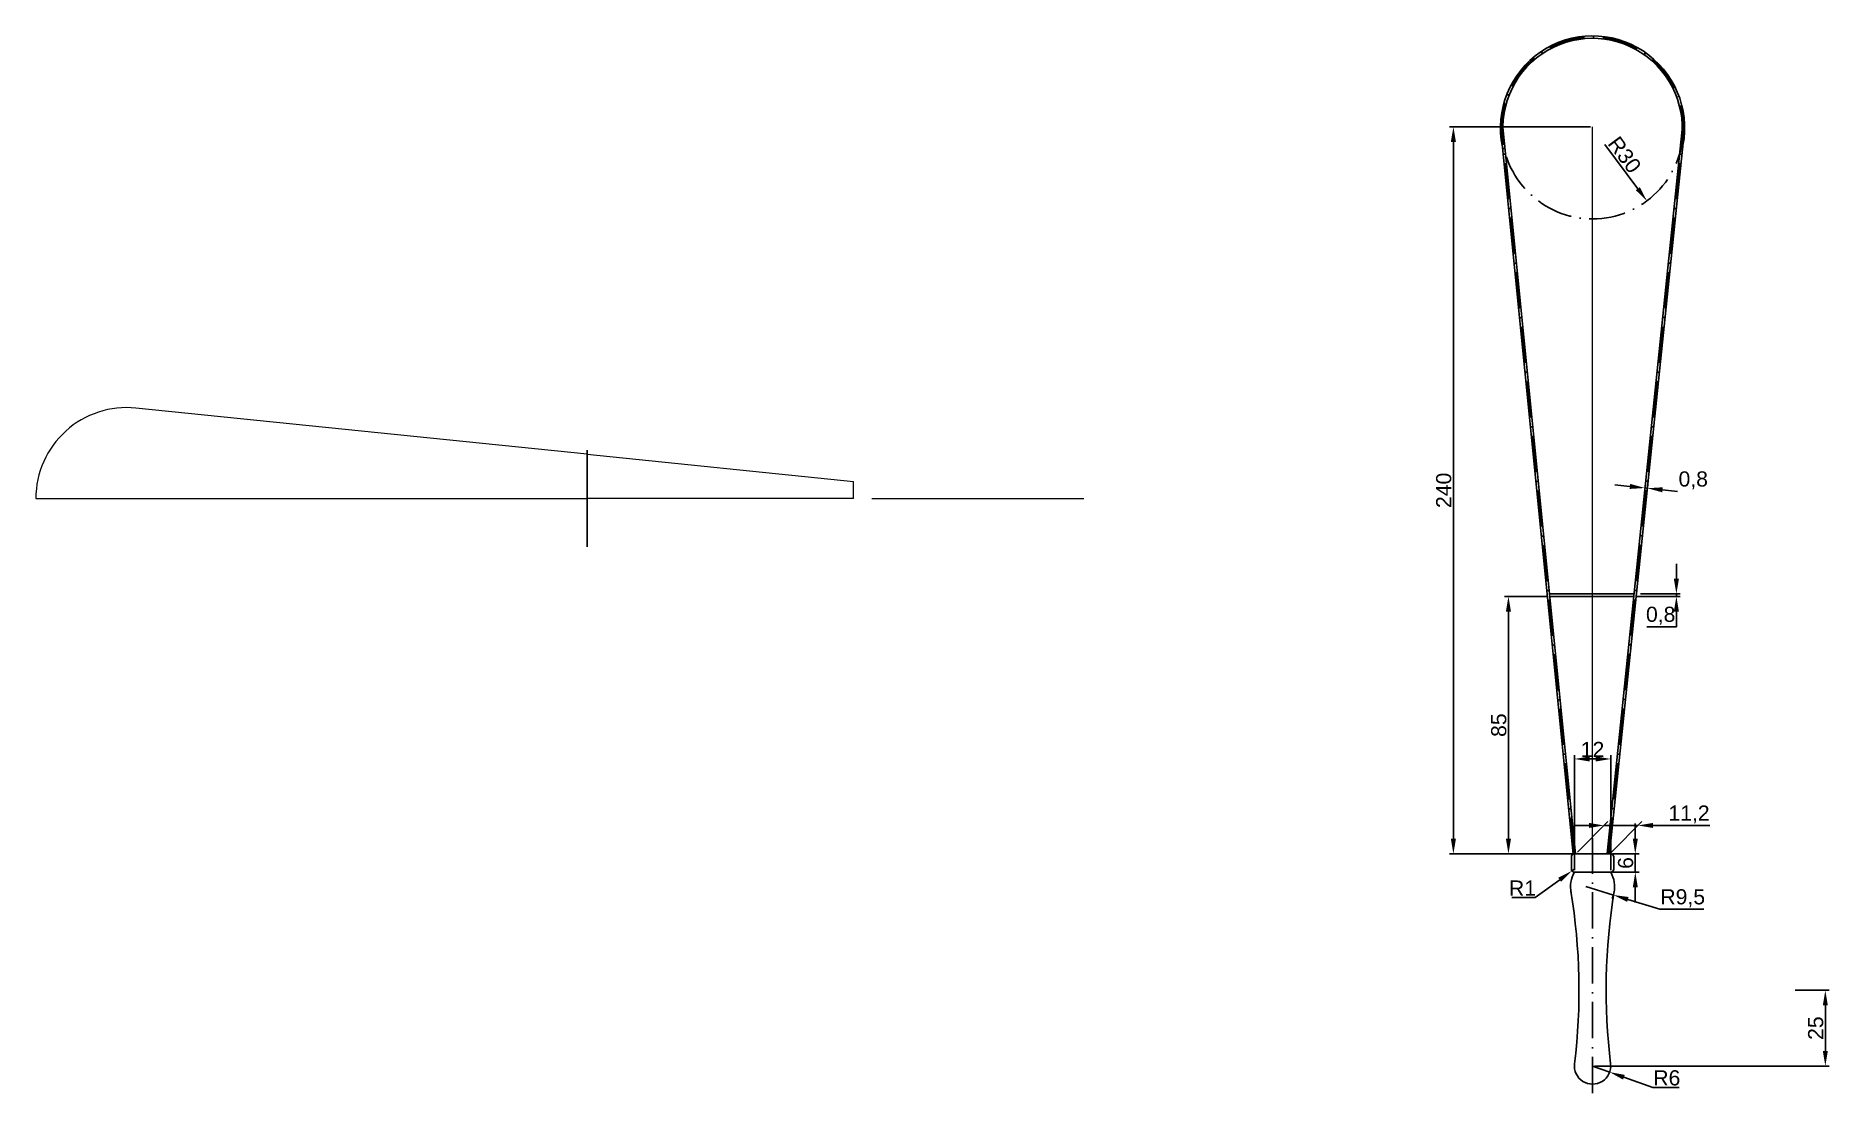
# Model space of a CAD drawing. Header units: inches. Extents: x -499 to 93, y 2 to 351.
import ezdxf

# ---------------------------------------------------------------- set-up
doc = ezdxf.new("R2010")
doc.units = ezdxf.units.IN
doc.header["$MEASUREMENT"] = 0
doc.linetypes.add('ACAD_ISO10W100', pattern=[18, 12, -3, 0, -3])
doc.layers.add('contorno', color=7, linetype='Continuous', lineweight=30)
doc.layers.add('cotas', color=7, linetype='Continuous', lineweight=0)
doc.layers.add('ejes', color=7, linetype='ACAD_ISO10W100')
doc.styles.get("Standard").update_dxf_attribs({"font": 'ARIAL.TTF'})
doc.dimstyles.new('ISO-25', dxfattribs={"dimtxt": 5, "dimasz": 5, "dimexe": 1.25, "dimexo": 0.625, "dimtad": 1, "dimtoh": 1, "dimtxsty": 'Standard', "dimcen": 5, "dimadec": 0, "dimazin": 0, "dimtfac": 1, "dimtmove": 0, "dimatfit": 3, "dimfxl": 1, "dimarcsym": 0})

# ---------------------------------------------------------------- blocks, each defined once
blk = doc.blocks.new('*D13')
at = {"layer": 'cotas', "color": 0, "lineweight": -2}
for p, q in [((15.35, 11.02), (21, 9)), ((35.22, 3.9), (25.7, 7.31)), ((43.9, 3.9), (35.22, 3.9))]:
    blk.add_line(p, q, dxfattribs=at)
at = {"layer": 'cotas', "color": 0}
blk.add_solid([(25.98, 8.09), (25.42, 6.53), (21, 9)], dxfattribs=at)
at = {"layer": 'Defpoints', "color": 0}
for p in [(15.35, 11.02), (21, 9)]:
    blk.add_point(p, dxfattribs=at)
at = {"layer": 'cotas', "color": 0, "insert": (39.87, 7.08), "char_height": 5, "attachment_point": 5}
blk.add_mtext('R6', dxfattribs=at)
blk = doc.blocks.new('*D14')
at = {"layer": 'cotas', "color": 0, "lineweight": -2}
for p, q in [((82.25, 36.02), (93.47, 36.02)), ((92.22, 16.02), (92.22, 31.02)), ((15.97, 11.02), (93.47, 11.02))]:
    blk.add_line(p, q, dxfattribs=at)
at = {"layer": 'cotas', "color": 0}
for points in [[(91.39, 31.02), (93.05, 31.02), (92.22, 36.02)], [(91.39, 16.02), (93.05, 16.02), (92.22, 11.02)]]:
    blk.add_solid(points, dxfattribs=at)
at = {"layer": 'Defpoints', "color": 0}
for p in [(81.62, 36.02), (92.22, 36.02), (15.35, 11.02)]:
    blk.add_point(p, dxfattribs=at)
at = {"layer": 'cotas', "color": 0, "insert": (89.04, 23.52), "char_height": 5, "attachment_point": 5, "rotation": 90}
blk.add_mtext('25', dxfattribs=at)
blk = doc.blocks.new('*D15')
at = {"layer": 'cotas', "color": 0, "lineweight": -2}
for p, q in [((13.14, 70.24), (22.22, 67.46)), ((37.53, 62.78), (27.01, 66)), ((52.08, 62.78), (37.53, 62.78))]:
    blk.add_line(p, q, dxfattribs=at)
blk.add_arc((13.14, 70.24), 9.5, 335.45072, 343.39853, dxfattribs=at)
at = {"layer": 'cotas', "color": 0}
blk.add_solid([(27.25, 66.8), (26.76, 65.2), (22.22, 67.46)], dxfattribs=at)
at = {"layer": 'Defpoints', "color": 0}
for p in [(13.14, 70.24), (22.22, 67.46)]:
    blk.add_point(p, dxfattribs=at)
at = {"layer": 'cotas', "color": 0, "insert": (45.12, 66.41), "char_height": 5, "attachment_point": 5}
blk.add_mtext('R9,5', dxfattribs=at)
blk = doc.blocks.new('*D16')
at = {"layer": 'cotas', "color": 0, "lineweight": -2}
for p, q in [((9.35, 75.65), (9.35, 113.61)), ((21.35, 75.65), (21.35, 113.61)), ((14.35, 112.36), (16.35, 112.36))]:
    blk.add_line(p, q, dxfattribs=at)
at = {"layer": 'cotas', "color": 0}
for points in [[(14.35, 113.19), (14.35, 111.53), (9.35, 112.36)], [(16.35, 113.19), (16.35, 111.53), (21.35, 112.36)]]:
    blk.add_solid(points, dxfattribs=at)
at = {"layer": 'Defpoints', "color": 0}
for p in [(21.35, 112.36), (9.35, 75.02), (21.35, 75.02)]:
    blk.add_point(p, dxfattribs=at)
at = {"layer": 'cotas', "color": 0, "insert": (15.35, 115.5), "char_height": 5, "attachment_point": 5}
blk.add_mtext('12', dxfattribs=at)
blk = doc.blocks.new('*D17')
at = {"layer": 'cotas', "color": 0, "lineweight": -2}
for p, q in [((29.46, 86.02), (29.46, 91.02)), ((21.97, 81.02), (30.71, 81.02)), ((29.46, 81.02), (29.46, 75.02)), ((21.97, 75.02), (30.71, 75.02)), ((29.46, 70.02), (29.46, 65.02))]:
    blk.add_line(p, q, dxfattribs=at)
at = {"layer": 'cotas', "color": 0}
for points in [[(28.63, 86.02), (30.29, 86.02), (29.46, 81.02)], [(28.63, 70.02), (30.29, 70.02), (29.46, 75.02)]]:
    blk.add_solid(points, dxfattribs=at)
at = {"layer": 'Defpoints', "color": 0}
for p in [(21.35, 81.02), (21.35, 75.02), (29.46, 75.02)]:
    blk.add_point(p, dxfattribs=at)
at = {"layer": 'cotas', "color": 0, "insert": (26.28, 78.02), "char_height": 5, "attachment_point": 5, "rotation": 90}
blk.add_mtext('6', dxfattribs=at)
blk = doc.blocks.new('*D18')
at = {"layer": 'cotas', "color": 0, "lineweight": -2}
for p, q in [((-3.62, 66.62), (4.49, 72.5)), ((9.35, 76.02), (8.54, 75.44)), ((-11.34, 66.62), (-3.62, 66.62))]:
    blk.add_line(p, q, dxfattribs=at)
at = {"layer": 'cotas', "color": 0}
blk.add_solid([(4, 73.18), (4.98, 71.83), (8.54, 75.44)], dxfattribs=at)
at = {"layer": 'Defpoints', "color": 0}
for p in [(8.54, 75.44), (9.35, 76.02)]:
    blk.add_point(p, dxfattribs=at)
at = {"layer": 'cotas', "color": 0, "insert": (-7.79, 69.75), "char_height": 5, "attachment_point": 5}
blk.add_mtext('R1', dxfattribs=at)
blk = doc.blocks.new('*D21')
at = {"layer": 'cotas', "color": 0, "lineweight": -2}
for p, q in [((14.72, 321.02), (-31.85, 321.02)), ((-30.6, 86.02), (-30.6, 316.02)), ((9.12, 81.02), (-31.85, 81.02))]:
    blk.add_line(p, q, dxfattribs=at)
at = {"layer": 'cotas', "color": 0}
for points in [[(-31.44, 316.02), (-29.77, 316.02), (-30.6, 321.02)], [(-31.44, 86.02), (-29.77, 86.02), (-30.6, 81.02)]]:
    blk.add_solid(points, dxfattribs=at)
at = {"layer": 'Defpoints', "color": 0}
for p in [(-30.6, 321.02), (15.35, 321.02), (9.75, 81.02)]:
    blk.add_point(p, dxfattribs=at)
at = {"layer": 'cotas', "color": 0, "insert": (-33.78, 201.02), "char_height": 5, "attachment_point": 5, "rotation": 90}
blk.add_mtext('240', dxfattribs=at)
blk = doc.blocks.new('*D22')
at = {"layer": 'cotas', "color": 0, "lineweight": -2}
for p, q in [((14.15, 90.42), (9.15, 90.42)), ((10.37, 81.65), (20.4, 91.67)), ((19.15, 90.42), (30.35, 90.42)), ((21.57, 81.65), (31.6, 91.67)), ((35.35, 90.42), (54.06, 90.42))]:
    blk.add_line(p, q, dxfattribs=at)
at = {"layer": 'cotas', "color": 0}
for points in [[(14.15, 91.26), (14.15, 89.59), (19.15, 90.42)], [(35.35, 91.26), (35.35, 89.59), (30.35, 90.42)]]:
    blk.add_solid(points, dxfattribs=at)
at = {"layer": 'Defpoints', "color": 0}
for p in [(30.35, 90.42), (9.75, 81.02), (20.95, 81.02)]:
    blk.add_point(p, dxfattribs=at)
at = {"layer": 'cotas', "color": 0, "insert": (47.21, 94.05), "char_height": 5, "attachment_point": 5}
blk.add_mtext('11,2', dxfattribs=at)
blk = doc.blocks.new('*D24')
at = {"color": 0, "lineweight": -2}
for p, q in [((43.03, 171.82), (43.03, 176.82)), ((29.99, 166.02), (44.28, 166.02)), ((31.22, 166.82), (44.28, 166.82)), ((43.03, 166.82), (43.03, 166.02)), ((43.03, 161.02), (43.03, 156.02)), ((43.03, 156.02), (33.29, 156.02))]:
    blk.add_line(p, q, dxfattribs=at)
at = {"color": 0}
for points in [[(42.2, 171.82), (43.86, 171.82), (43.03, 166.82)], [(42.2, 161.02), (43.86, 161.02), (43.03, 166.02)]]:
    blk.add_solid(points, dxfattribs=at)
at = {"layer": 'Defpoints', "color": 0}
for p in [(29.36, 166.02), (30.6, 166.82), (43.03, 166.02)]:
    blk.add_point(p, dxfattribs=at)
at = {"color": 0, "insert": (37.85, 159.65), "char_height": 5, "attachment_point": 5}
blk.add_mtext('0,8', dxfattribs=at)
blk = doc.blocks.new('*D25')
at = {"color": 0, "lineweight": -2}
for p, q in [((0.62, 166.02), (-13.68, 166.02)), ((-12.43, 161.02), (-12.43, 86.02)), ((8.72, 81.02), (-13.68, 81.02))]:
    blk.add_line(p, q, dxfattribs=at)
at = {"color": 0}
for points in [[(-13.26, 161.02), (-11.59, 161.02), (-12.43, 166.02)], [(-13.26, 86.02), (-11.59, 86.02), (-12.43, 81.02)]]:
    blk.add_solid(points, dxfattribs=at)
at = {"layer": 'Defpoints', "color": 0}
for p in [(1.24, 166.02), (-12.43, 81.02), (9.35, 81.02)]:
    blk.add_point(p, dxfattribs=at)
at = {"color": 0, "insert": (-15.6, 123.52), "char_height": 5, "attachment_point": 5, "rotation": 90}
blk.add_mtext('85', dxfattribs=at)
blk = doc.blocks.new('*D26')
at = {"color": 0, "lineweight": -2}
blk.add_line((19.43, 315.16), (30.3, 300.59), dxfattribs=at)
at = {"color": 0}
blk.add_solid([(30.96, 301.08), (29.63, 300.09), (33.29, 296.58)], dxfattribs=at)
at = {"layer": 'Defpoints', "color": 0}
for p in [(15.35, 320.62), (33.29, 296.58)]:
    blk.add_point(p, dxfattribs=at)
at = {"color": 0, "insert": (25.92, 311.78), "char_height": 5, "attachment_point": 5, "rotation": 306.72052}
blk.add_mtext('R30', dxfattribs=at)
blk = doc.blocks.new('*D28')
at = {"color": 0, "lineweight": -2}
for p, q in [((27.7, 202.32), (22.73, 202.83)), ((32.51, 200.2), (32.8, 203.05)), ((32.67, 201.8), (33.47, 201.72)), ((33.3, 200.11), (33.6, 202.96)), ((38.44, 201.2), (43.42, 200.69))]:
    blk.add_line(p, q, dxfattribs=at)
at = {"color": 0}
for points in [[(27.79, 203.15), (27.61, 201.49), (32.67, 201.8)], [(38.53, 202.03), (38.36, 200.38), (33.47, 201.72)]]:
    blk.add_solid(points, dxfattribs=at)
at = {"layer": 'Defpoints', "color": 0}
for p in [(33.47, 201.72), (32.44, 199.58), (33.24, 199.49)]:
    blk.add_point(p, dxfattribs=at)
at = {"color": 0, "insert": (48.6, 204.32), "char_height": 5, "attachment_point": 5}
blk.add_mtext('0,8', dxfattribs=at)

msp = doc.modelspace()

# ---------------------------------------------------------------- linework, layer by layer
at = {"layer": 'contorno'}
for p, q in [((8.953, 80.938), (-15.049, 320.765)), ((9.749, 81.018), (-14.253, 320.845)), ((20.154, 81.112), (44.946, 320.12)), ((20.949, 81.03), (45.742, 320.038)), ((1.162, 166.824), (29.044, 166.824)), ((1.242, 166.024), (28.961, 166.024)), ((8.349, 76.024), (8.349, 80.024)), ((8.349, 76.024), (8.349, 80.024)), ((15.349, 81.024), (9.349, 81.024)), ((15.349, 81.024), (21.349, 81.024)), ((22.349, 76.024), (22.349, 80.024)), ((15.349, 75.024), (9.349, 75.024)), ((15.349, 75.024), (10.349, 75.024)), ((15.349, 75.024), (10.349, 75.024)), ((15.349, 75.024), (10.349, 75.024)), ((15.349, 75.024), (20.349, 75.024)), ((15.349, 75.024), (21.349, 75.024))]:
    msp.add_line(p, q, dxfattribs=at)
for centre, radius, start, end in [((15.349, 320.624), 30.4, 349.229074, 191.735906), ((15.349, 320.624), 29.6, 349.163947, 191.816801), ((9.349, 80.024), 1, 90, 180), ((9.349, 80.024), 1, 90, 180), ((21.349, 80.024), 1, 0, 90), ((17.558, 70.243), 9.5, 149.782508, 192.832013), ((9.349, 76.024), 1, 180, 270), ((9.349, 76.024), 1, 180, 270), ((21.349, 76.024), 1, 270, 0), ((13.14, 70.243), 9.5, 347.167987, 30.217492), ((-189.129, 36.024), 200, 353.029447, 9.400559), ((219.826, 36.024), 200, 170.599441, 186.970553), ((15.349, 11.024), 6, 173.029447, 6.970553)]:
    msp.add_arc(centre, radius, start, end, dxfattribs=at)
at = {"layer": 'cotas'}
for p, q in [((15.349, 81.024), (15.349, 321.024)), ((-316.691, 212.937), (-228.691, 203.933)), ((-316.691, 183.729), (-316.691, 212.937)), ((-228.691, 198.333), (-228.691, 203.933)), ((-498.691, 198.333), (-316.691, 198.333)), ((-228.691, 198.333), (-316.691, 198.333)), ((15.349, 81.024), (15.349, 166.024))]:
    msp.add_line(p, q, dxfattribs=at)
at = {"layer": 'cotas', "extrusion": (0, -1, 0)}
for p, q in [((-228.691, 198.333, -6), (-228.691, 198.333, 6)), ((-222.691, 198.333), (-152.691, 198.333)), ((-222.691, 198.333), (-152.691, 198.333))]:
    msp.add_line(p, q, dxfattribs=at)
at = {"layer": 'cotas'}
msp.add_lwpolyline([(-316.691, 212.937), (-465.637, 228.178, 0.4444036), (-498.691, 198.333)], format="xyb", dxfattribs=at)
at = {"layer": 'cotas', "extrusion": (-1, 0, 6.12303e-17)}
msp.add_circle((-198.333, 0, 316.691), 16, dxfattribs=at)
at = {"layer": 'ejes'}
for p, q in [((9.351, 80.978), (-14.651, 320.805)), ((20.551, 81.071), (45.344, 320.079)), ((15.349, 2.071), (15.349, 86.254))]:
    msp.add_line(p, q, dxfattribs=at)
msp.add_circle((15.349, 320.624), 30, dxfattribs=at)

# ---------------------------------------------------------------- dimensions: what is measured, and where the dimension line sits
dim = msp.add_radius_dim(center=(15.349, 320.624), mpoint=(33.286, 296.577), dimstyle='ISO-25')
dim.commit()
dim.dimension.update_dxf_attribs({"geometry": '*D26', "text_midpoint": (23.367, 309.875), "dimtype": 164})
dim = msp.add_aligned_dim(p1=(32.442, 199.575), p2=(33.237, 199.493), distance=2.24, dimstyle='ISO-25')
dim.commit()
dim.dimension.update_dxf_attribs({"geometry": '*D28', "text_midpoint": (48.597, 204.318)})
for base, p1, p2, picture, middle in [((43.03, 166.024), (30.599, 166.824), (29.364, 166.024), '*D24', (37.848, 159.654)), ((-12.426, 81.024), (1.242, 166.024), (9.347, 81.024), '*D25', (-15.603, 123.524))]:
    dim = msp.add_linear_dim(base=base, p1=p1, p2=p2, angle=90, dimstyle='ISO-25')
    dim.commit()
    dim.dimension.update_dxf_attribs({"geometry": picture, "text_midpoint": middle})
at = {"layer": 'cotas'}
for base, p1, p2, picture, middle in [((-30.602, 321.024), (9.749, 81.024), (15.349, 321.024), '*D21', (-33.78, 201.024)), ((29.461, 75.024), (21.349, 81.024), (21.349, 75.024), '*D17', (26.283, 78.024)), ((92.221, 36.024), (15.349, 11.024), (81.621, 36.024), '*D14', (89.043, 23.524))]:
    dim = msp.add_linear_dim(base=base, p1=p1, p2=p2, angle=90, dimstyle='ISO-25', dxfattribs=at)
    dim.commit()
    dim.dimension.update_dxf_attribs({"geometry": picture, "text_midpoint": middle})
for base, p1, p2, picture, middle in [((21.349, 112.361), (9.349, 75.024), (21.349, 75.024), '*D16', (15.349, 112.361)), ((30.349, 90.425), (9.749, 81.024), (20.949, 81.024), '*D22', (47.207, 90.425))]:
    dim = msp.add_linear_dim(base=base, p1=p1, p2=p2, dimstyle='ISO-25', dxfattribs=at)
    dim.commit()
    dim.dimension.update_dxf_attribs({"geometry": picture, "text_midpoint": middle, "dimtype": 160})
for center, mpoint, picture, middle in [((9.349, 76.024), (8.539, 75.437), '*D18', (-7.793, 69.752)), ((13.14, 70.243), (22.224, 67.464), '*D15', (45.121, 66.41)), ((15.349, 11.024), (20.996, 8.998), '*D13', (39.87, 7.076))]:
    dim = msp.add_radius_dim(center=center, mpoint=mpoint, dimstyle='ISO-25', dxfattribs=at)
    dim.commit()
    dim.dimension.update_dxf_attribs({"geometry": picture, "text_midpoint": middle})

doc.saveas('drawing.dxf')
